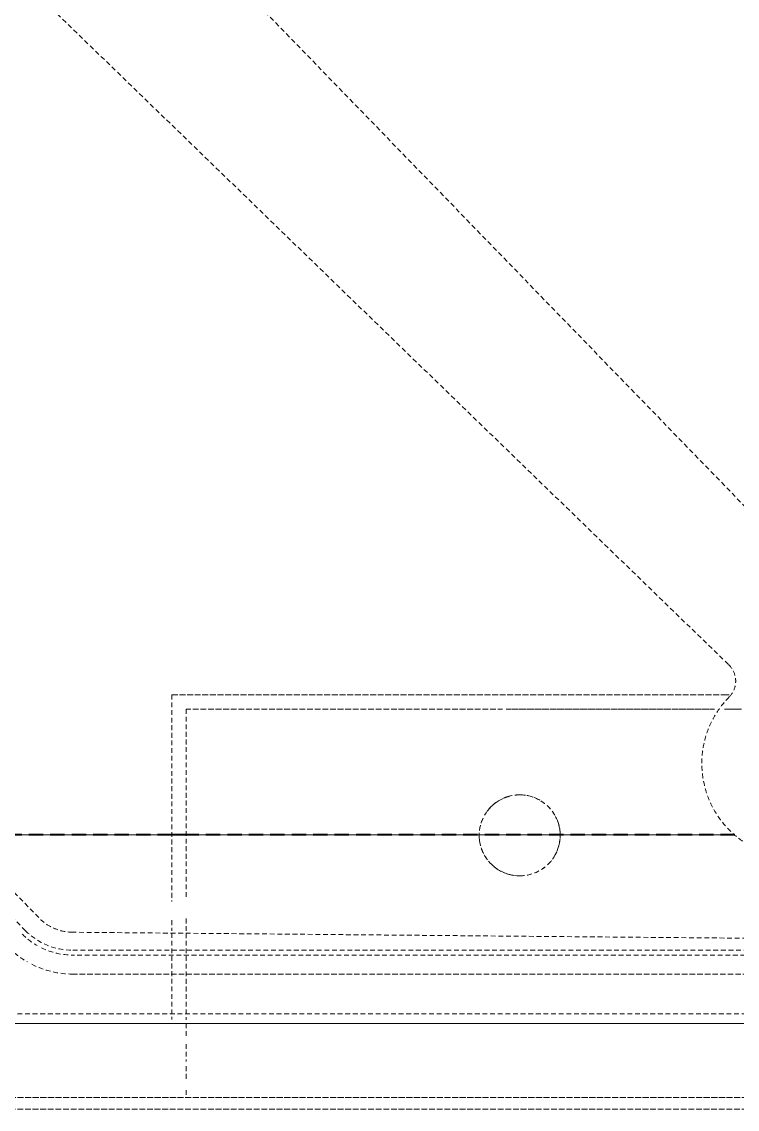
# Model space of a CAD drawing. Header units: millimetres. Extents: x -10915 to 60194, y -32941 to 46712.
# Drawn here: x 47118 to 47268.1, y 8569.4 to 8797.7 of the extents above; entities that cross this region are included whole.
import ezdxf

# ---------------------------------------------------------------- set-up
doc = ezdxf.new("R2010")
doc.units = ezdxf.units.MM
doc.linetypes.add('200_ШТРИХ_ш1п0_6_', pattern=[1.6, 1, -0.6])
doc.linetypes.add('ADSK_Штриховая_ш3 п1_5', pattern=[4.5, 3, -1.5])
doc.layers.add('Линии разделители', color=4, linetype='ADSK_Штриховая_ш3 п1_5', lineweight=40, true_color=0x00ffff)
for name, color, linetype, lineweight in [('Перекрытие', 7, 'Continuous', 18), ('Перекрытие штриховка', 7, 'Continuous', 18), ('Сантехника', 7, 'Continuous', 18)]:
    doc.layers.add(name, color=color, linetype=linetype, lineweight=lineweight)

# ---------------------------------------------------------------- blocks, each defined once
blk = doc.blocks.new('Reece_Tap_Wolfen_Drinking-Fountain - 10 L_Stainless Steel-7189108-План полов 2-го этажа')
at = {"layer": 'Сантехника', "linetype": '200_ШТРИХ_ш1п0_6_'}
for p, q in [((61.95, -43.63), (-94.5, 117.74)), ((-115.44, 92.77), (43.88, -61.7)), ((-100.94, -114.78), (-114.59, -100.75)), ((-103.69, -117.52), (-117.52, -103.69)), ((119.74, -119.74), (-93.79, -117.84)), ((121.63, -121.63), (-93.79, -121.63)), ((-134, -155), (134, -155))]:
    blk.add_line(p, q, dxfattribs=at)
at = {"layer": 'Сантехника', "color": 253, "linetype": '200_ШТРИХ_ш1п0_6_', "true_color": 0xa3a3a3}
for p, q in [((41.85, -68), (-73, -68)), ((-73, -68), (-73, -111.39)), ((43.95, -68), (42.17, -68)), ((-70, -71), (-3.6, -71)), ((-70, -71), (-70, -110.46)), ((-70, -71), (-70, -110.46)), ((-3.6, -71), (-70, -71)), ((-2.86, -71), (40.89, -71)), ((40.89, -71), (-2.86, -71)), ((42.99, -71), (44.49, -71)), ((44.49, -71), (42.99, -71)), ((-73, -115.34), (-73, -117.57)), ((-70, -114.98), (-70, -117.53)), ((-70, -114.98), (-70, -117.53)), ((-73, -118.03), (-73, -136.18)), ((-70, -118.05), (-70, -136.24)), ((-70, -118.05), (-70, -136.24)), ((134, -135), (-134, -135)), ((134, -135), (-134, -135)), ((120, -137), (-120, -137)), ((-120, -137), (120, -137)), ((110, -152.5), (-109.92, -152.5)), ((-110, -155), (110, -155))]:
    blk.add_line(p, q, dxfattribs=at)
at = {"layer": 'Сантехника', "color": 251, "linetype": '200_ШТРИХ_ш1п0_6_', "true_color": 0x666666}
for p, q in [((-73, -68), (41.85, -68)), ((-73, -68), (-73, -111.39)), ((42.17, -68), (43.95, -68)), ((44.49, -71), (46.51, -71)), ((46.51, -71), (44.49, -71)), ((-73, -115.34), (-73, -117.57)), ((-73, -118.03), (-73, -136.18)), ((122.55, -122.63), (-93.79, -122.63)), ((122.55, -122.63), (-93.79, -122.63)), ((-93.79, -126.63), (126.25, -126.63)), ((126.25, -126.63), (-93.79, -126.63)), ((-120, -137), (120, -137)), ((-110, -155), (110, -155)), ((110, -155), (-110, -155))]:
    blk.add_line(p, q, dxfattribs=at)
at = {"layer": 'Сантехника', "color": 9, "linetype": '200_ШТРИХ_ш1п0_6_', "true_color": 0xc7c7c7}
for p, q in [((-120, -137), (-73, -137)), ((-73, -137), (73, -137)), ((-70, -137), (-70, -140.18)), ((-70, -137), (-70, -140.18)), ((-70, -141.33), (-70, -145)), ((-70, -141.33), (-70, -145)), ((-70, -145.99), (-70, -149.14)), ((-70, -145.99), (-70, -149.14)), ((-109.92, -152.5), (110, -152.5)), ((110, -152.5), (-109.92, -152.5))]:
    blk.add_line(p, q, dxfattribs=at)
at = {"layer": 'Сантехника', "color": 254, "linetype": '200_ШТРИХ_ш1п0_6_', "true_color": 0xdddddd}
for p, q in [((-73, -137), (-120, -137)), ((-73, -137), (-120, -137)), ((-73, -137), (-70, -137)), ((-70, -137), (-73, -137)), ((-109.92, -152.5), (-70, -152.5)), ((-70, -151), (-70, -152.32)), ((-70, -151), (-70, -152.32)), ((70, -152.5), (-70, -152.5)), ((-70, -152.5), (70, -152.5))]:
    blk.add_line(p, q, dxfattribs=at)
at = {"layer": 'Сантехника', "color": 254, "linetype": '200_ШТРИХ_ш1п0_6_', "true_color": 0xeaeaea}
for p, q in [((-70, -137), (-73, -137)), ((-70, -137), (-73, -137)), ((-70, -137), (70, -137)), ((70, -137), (-70, -137)), ((-70, -152.5), (70, -152.5))]:
    blk.add_line(p, q, dxfattribs=at)
at = {"layer": 'Сантехника', "color": 7, "linetype": '200_ШТРИХ_ш1п0_6_', "true_color": 0xf2f2f2}
blk.add_line((70, -137), (-70, -137), dxfattribs=at)
blk.add_line((70, -137), (-70, -137), dxfattribs=at)
at = {"layer": 'Сантехника', "color": 253, "linetype": '200_ШТРИХ_ш1п0_6_', "true_color": 0xa3a3a3}
for start, end in [(90, 150), (90, 100.2505), (60, 90), (30, 90), (115.2416, 150), (105, 113.7738), (30, 55.3224), (3.1215, 27.9451), (337.6732, 27.8205), (154.7651, 270), (155.5788, 179.0604), (180, 195), (345, 360), (199.9252, 220.6541), (270, 330), (315, 330), (330, 338.5557), (225, 255), (270, 312.2869), (255, 270)]:
    blk.add_arc((0, -97.5), 8.5, start, end, dxfattribs=at)
at = {"layer": 'Сантехника', "color": 251, "linetype": '200_ШТРИХ_ш1п0_6_', "true_color": 0x666666}
for radius, start, end in [(15, 225, 240), (15, 225, 240), (19, 225, 240), (19, 225, 240), (15, 244.1614, 270), (15, 244.1614, 270), (19, 243.0911, 270), (19, 243.0911, 270)]:
    blk.add_arc((-93.79, -107.63), radius, start, end, dxfattribs=at)
at = {"layer": 'Сантехника', "linetype": '200_ШТРИХ_ш1п0_6_'}
blk.add_arc((-93.79, -107.63), 14, 225, 270, dxfattribs=at)
blk.add_open_spline([(43.88, -61.7), (44.49, -62.3), (45.14, -63.39), (45.38, -65.05), (45.17, -66.73), (44.55, -67.84), (43.95, -68.45)], degree=3, knots=[-1, -1, -1, -1, -0.666667, -0.5, -0.333333, 0, 0, 0, 0], dxfattribs=at)
for points in [[(43.95, -68.45), (42.81, -69.61), (40.87, -72.12), (38.9, -76.55), (38.06, -81.29), (38.37, -86.1), (39.83, -90.7), (42.33, -94.82), (45.76, -98.23), (48.47, -99.86), (49.95, -100.53)], [(-93.79, -117.84), (-94.69, -117.83), (-96.44, -117.59), (-98.93, -116.52), (-100.31, -115.43), (-100.94, -114.78)]]:
    blk.add_open_spline(points, degree=3, dxfattribs=at)

msp = doc.modelspace()

# ---------------------------------------------------------------- hatches: boundary and pattern name
at = {"layer": 'Перекрытие штриховка', "lineweight": 9, "true_color": 0x787878}
h = msp.add_hatch(dxfattribs=at)
h.set_pattern_fill('FP_32', color=8, style=0, pattern_type=2)
h.set_pattern_definition([(270, (2102.2, 8785.6), (500, 3e-14), []), (0, (2102.2, 8785.6), (0, 500), [])])
h.paths.add_polyline_path([(48762.02, 378.663), (48761.921, 391.664), (48748.923, 391.325), (48749.11, 378.754), (48760.463, 378.674)])
h.paths.add_polyline_path([(48739.018, 378.824), (48738.919, 391.825), (44177, 423.769), (44177, 410.769), (48735.464, 378.849)])
h.paths.add_polyline_path([(47368.532, 8574.598), (47367.616, 8574.915), (47367.788, 8574.376)])
h.paths.add_polyline_path([(47072.669, 8578.397), (47073.588, 8579.686), (47072.06, 8580.442), (47072.506, 8578.945)])
h.paths.add_polyline_path([(48487.76, 403.584), (48487.76, 7213), (47407.5, 7213), (47407.5, 7215), (47405.5, 7215), (47405.5, 8417.057), (47394.5, 8417.057), (47394.5, 8627.057), (47377.5, 8627.057), (47376.819, 8590.429), (47371.894, 8576.861), (47362.859, 8571.661), (47361.69, 8571.348), (47359.179, 8570.143), (47218.9, 8569.429), (47088.5, 8570.11), (47074.247, 8576.053), (47069.419, 8582.525), (47069.419, 8585.239), (47068.218, 8587.429), (47067.5, 8627.057), (44200, 8627.057), (44200, 3485), (44190, 3485), (44190, 8627.057), (44177, 8627.057), (44177, 3485), (44165, 3485), (44165, 2685), (44545.359, 3343.801), (44580, 3323.801), (44165, 2605), (44165, 2555), (44177, 2555), (44177, 1885), (44165, 1885), (44165, 1085), (44545.359, 1743.801), (44580, 1723.801), (44165, 1005), (44165, 955), (44177, 955), (44177, 433.769), (44190, 433.783), (44190, 955), (44200, 955), (44200, 433.608), (47480.621, 410.636)])
h.paths.add_polyline_path([(44177, 408.769), (44177, 410.769), (44175, 408.783)])
h.paths.add_polyline_path([(44190, 1885), (44190, 2555), (44200, 2555), (44200, 1885)])
h.paths.add_polyline_path([(48548.873, 6337.271), (48549.023, 6337.89), (48548.792, 6337.271)])
h.paths.add_polyline_path([(47083.017, 8587.429), (47085.5, 8588.063), (47084.368, 8589.635), (47084.061, 8588.425), (47083.433, 8587.826)])
h.paths.add_polyline_path([(47362.232, 8588.153), (47361.069, 8589.535), (47362.201, 8588.164)])

# ---------------------------------------------------------------- linework, layer by layer
at = {"layer": 'Линии разделители', "color": 253, "true_color": 0xa3a3a3}
msp.add_line((47149.5, 8627.057), (47106.553, 8627.057), dxfattribs=at)
at = {"layer": 'Линии разделители', "color": 9, "true_color": 0xc7c7c7}
msp.add_line((47152.5, 8627.057), (47149.5, 8627.057), dxfattribs=at)
at = {"layer": 'Линии разделители', "color": 254, "true_color": 0xdddddd}
msp.add_line((47267.667, 8627.057), (47152.5, 8627.057), dxfattribs=at)
at = {"layer": 'Перекрытие', "color": 254, "true_color": 0xdddddd}
msp.add_line((47267.667, 8627.057), (47106.553, 8627.057), dxfattribs=at)

# ---------------------------------------------------------------- block references
at = {"layer": 'Сантехника', "color": 253, "linetype": '200_ШТРИХ_ш1п0_6_', "true_color": 0xa3a3a3}
msp.add_blockref('Reece_Tap_Wolfen_Drinking-Fountain - 10 L_Stainless Steel-7189108-План полов 2-го этажа', (47222.5, 8724.429), dxfattribs=at)

doc.saveas('drawing.dxf')
